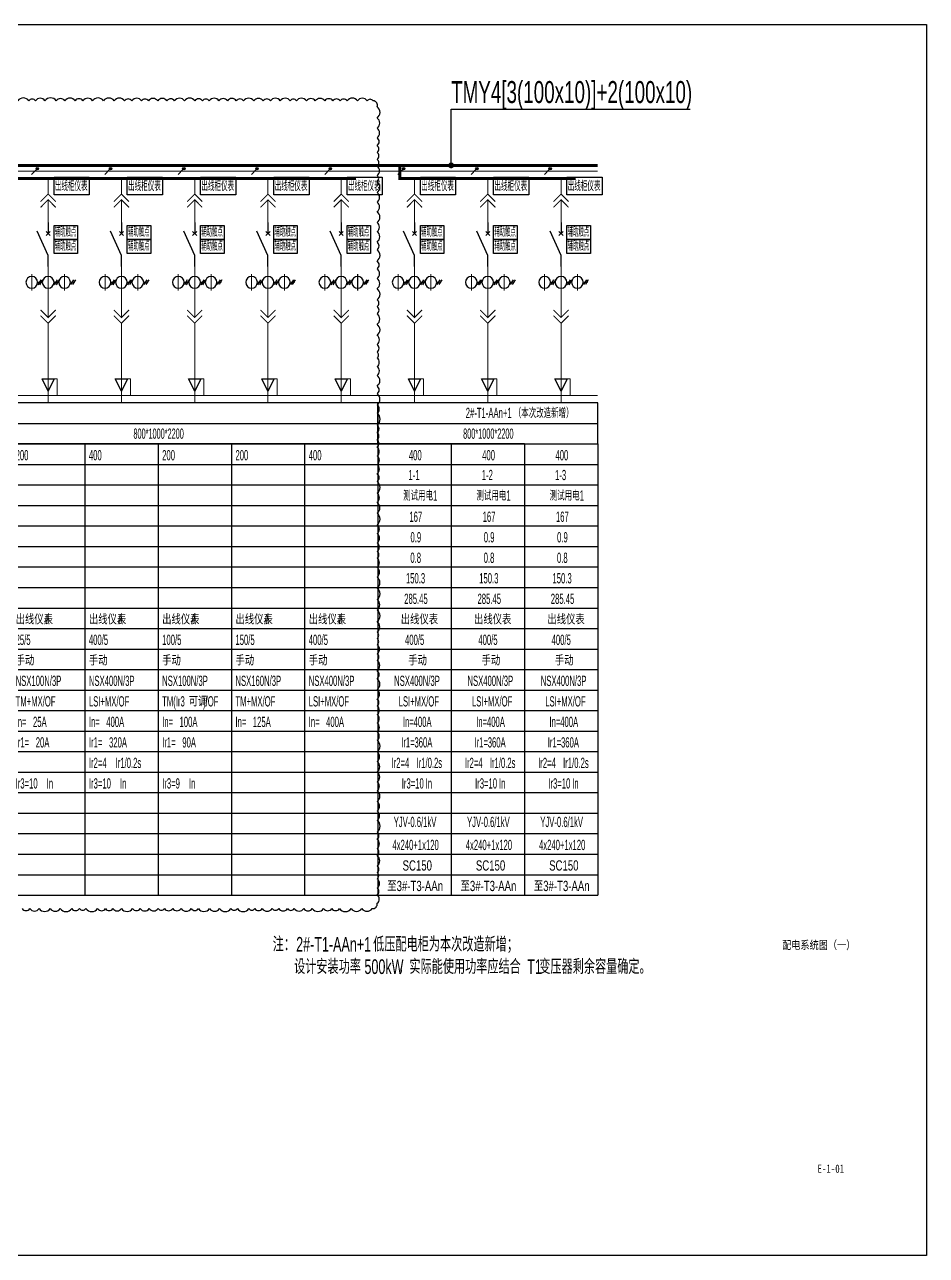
# Model space of a CAD drawing. Extents: x 280258 to 354558, y 678222 to 725463.
# Drawn here: x 323792 to 354558, y 678222 to 720222 of the extents above; entities that cross this region are included whole.
import ezdxf
from ezdxf.enums import TextEntityAlignment as Align

# ---------------------------------------------------------------- set-up
doc = ezdxf.new("R2010")
doc.units = 0
doc.header["$LTSCALE"] = 1000
doc.layers.get('0').update_dxf_attribs({"linetype": 'CONTINUOUS'})
for name, color, linetype in [('DIM-系统', 3, 'CONTINUOUS'), ('E-D-低压系统图线形', 110, 'CONTINUOUS'), ('E-D-低压表计', 7, 'CONTINUOUS'), ('E-D-配电箱系统线形', 7, 'CONTINUOUS'), ('PUB_TEXT', 7, 'CONTINUOUS'), ('TEL_TAB', 7, 'CONTINUOUS'), ('WIRE-母线', 6, 'CONTINUOUS'), ('WIRE-系统', 4, 'CONTINUOUS')]:
    doc.layers.add(name, color=color, linetype=linetype)
doc.layers.add('yichutu', color=7, linetype='CONTINUOUS', true_color=0xffffff, plot=False)
doc.styles.add('_TEL_DIM', font='bzxw.shx', dxfattribs={"width": 0.8, "height": 3.5, "bigfont": 'bzhz.shx'})
doc.styles.get("Standard").update_dxf_attribs({"font": 'GBENOR', "bigfont": 'GBCBIG'})
doc.styles.add('宋体', font='', dxfattribs={"width": 0.7})
doc.styles.get('宋体').set_extended_font_data('SimSun')
doc.linetypes.add('Ground', pattern='A,0.75,-0.125,[135,sr.shx,S=0.1,R=0,X=-0.15,Y=0],0.125,-0.125', length=1.125)

# ---------------------------------------------------------------- blocks, each defined once
blk = doc.blocks.new('BG31')
at = {"layer": 'TEL_TAB', "color": 0}
for p, q in [((15000, 0), (0, 0)), ((0, 0), (0, -15400)), ((2500, 0), (2500, -15400)), ((5000, 0), (5000, -15400)), ((7500, 0), (7500, -15400)), ((10000, 0), (10000, -15400)), ((12500, 0), (12500, -15400)), ((15000, 0), (15000, -15400)), ((0, -700), (15000, -700)), ((0, -1400), (15000, -1400)), ((0, -2100), (15000, -2100)), ((0, -2800), (15000, -2800)), ((0, -3500), (15000, -3500)), ((0, -4200), (15000, -4200)), ((0, -4900), (15000, -4900)), ((0, -5600), (15000, -5600)), ((0, -6300), (15000, -6300)), ((0, -7000), (15000, -7000)), ((0, -7700), (15000, -7700)), ((0, -8400), (15000, -8400)), ((0, -9100), (15000, -9100)), ((0, -9800), (15000, -9800)), ((0, -10500), (15000, -10500)), ((0, -11200), (15000, -11200)), ((0, -11900), (15000, -11900)), ((0, -12600), (15000, -12600)), ((0, -13300), (15000, -13300)), ((0, -14000), (15000, -14000)), ((0, -14700), (15000, -14700)), ((0, -15400), (15000, -15400))]:
    blk.add_line(p, q, dxfattribs=at)
at = {"layer": 'TEL_TAB', "color": 0, "style": '_TEL_DIM'}
for s, width, p in [('400', 0.56, (140, -560)), ('200', 0.56, (2640, -560)), ('400', 0.56, (5140, -560)), ('200', 0.56, (7640, -560)), ('200', 0.56, (10140, -560)), ('400', 0.56, (12640, -560)), ('出线仪表', 0.7, (140, -6160)), ('A', 0.56, (1120, -6160)), ('出线仪表', 0.7, (2640, -6160)), ('A', 0.56, (3620, -6160)), ('出线仪表', 0.7, (5140, -6160)), ('A', 0.56, (6120, -6160)), ('出线仪表', 0.7, (7640, -6160)), ('A', 0.56, (8620, -6160)), ('出线仪表', 0.7, (10140, -6160)), ('A', 0.56, (11120, -6160)), ('出线仪表', 0.7, (12640, -6160)), ('A', 0.56, (13620, -6160)), ('400/5', 0.56, (140, -6860)), ('25/5', 0.56, (2640, -6860)), ('400/5', 0.56, (5140, -6860)), ('100/5', 0.56, (7640, -6860)), ('150/5', 0.56, (10140, -6860)), ('400/5', 0.56, (12640, -6860)), ('手动', 0.7, (140, -7560)), ('手动', 0.7, (2640, -7560)), ('手动', 0.7, (5140, -7560)), ('手动', 0.7, (7640, -7560)), ('手动', 0.7, (10140, -7560)), ('手动', 0.7, (12640, -7560)), ('NSX400N/3P', 0.56, (140, -8260)), ('NSX100N/3P', 0.56, (2640, -8260)), ('NSX400N/3P', 0.56, (5140, -8260)), ('NSX100N/3P', 0.56, (7640, -8260)), ('NSX160N/3P', 0.56, (10140, -8260)), ('NSX400N/3P', 0.56, (12640, -8260)), ('LSI+MX/OF', 0.56, (140, -8960)), ('TM+MX/OF', 0.56, (2640, -8960)), ('LSI+MX/OF', 0.56, (5140, -8960)), ('TM(Ir3', 0.56, (7640, -8960)), ('可调', 0.7, (8545, -8960)), (')/OF', 0.56, (9035, -8960)), ('TM+MX/OF', 0.56, (10140, -8960)), ('LSI+MX/OF', 0.56, (12640, -8960)), ('In=', 0.56, (140, -9660)), ('400A', 0.56, (733, -9660)), ('In=', 0.56, (2640, -9660)), ('25A', 0.56, (3233, -9660)), ('In=', 0.56, (5140, -9660)), ('400A', 0.56, (5733, -9660)), ('In=', 0.56, (7640, -9660)), ('100A', 0.56, (8233, -9660)), ('In=', 0.56, (10140, -9660)), ('125A', 0.56, (10733, -9660)), ('In=', 0.56, (12640, -9660)), ('400A', 0.56, (13233, -9660)), ('Ir1=', 0.56, (140, -10360)), ('360A', 0.56, (827, -10360)), ('Ir1=', 0.56, (2640, -10360)), ('20A', 0.56, (3327, -10360)), ('Ir1=', 0.56, (5140, -10360)), ('320A', 0.56, (5827, -10360)), ('Ir1=', 0.56, (7640, -10360)), ('90A', 0.56, (8327, -10360)), ('Ir2=4', 0.56, (140, -11060)), ('Ir1/0.2s', 0.56, (1051, -11060)), ('Ir2=4', 0.56, (5140, -11060)), ('Ir1/0.2s', 0.56, (6051, -11060)), ('Ir3=10', 0.56, (140, -11760)), ('In', 0.56, (1200, -11760)), ('Ir3=10', 0.56, (2640, -11760)), ('In', 0.56, (3700, -11760)), ('Ir3=10', 0.56, (5140, -11760)), ('In', 0.56, (6200, -11760)), ('Ir3=9', 0.56, (7640, -11760)), ('In', 0.56, (8551, -11760))]:
    blk.add_text(s, height=350, dxfattribs=dict(at, width=width)).set_placement(p)
blk = doc.blocks.new('$element$00000360')
at = {"color": 0, "const_width": 0.0233}
for points in [[(0, 0), (0, -0.345)], [(-0.172, -0.517), (0, -0.345), (0.172, -0.517)], [(-0.172, -0.647), (0, -0.474), (0.172, -0.647)], [(0, -1), (0, -0.474)]]:
    blk.add_lwpolyline(points, dxfattribs=at)
at = {"color": 0, "flags": 9}
blk.add_attdef('S', (0, 0), '', height=0.00000667, dxfattribs=at)
blk = doc.blocks.new('$element$00000497')
at = {"color": 0}
for points in [[(0, 0), (0, -0.25)], [(0, -1), (0, -0.75), (-0.25, -0.2)], [(-0.047, -0.297), (0.047, -0.203)], [(-0.047, -0.203), (0.047, -0.297)]]:
    blk.add_lwpolyline(points, dxfattribs=at)
at = {"color": 0, "flags": 9}
blk.add_attdef('S', (0, 0), '', height=0.00000667, dxfattribs=at)
blk = doc.blocks.new('出线柜多功能')
at = {"layer": 'E-D-低压表计', "color": 0, "linetype": 'Continuous'}
blk.add_lwpolyline([(0, 600), (1200, 600), (1200, 0), (0, 0)], close=True, dxfattribs=at)
at = {"layer": 'E-D-低压表计', "color": 0, "linetype": 'Continuous', "style": '_TEL_DIM', "width": 0.669761}
blk.add_text('出线柜仪表', height=340, dxfattribs=at).set_placement((28, 125), (1145, 125), align=Align.FIT)
blk = doc.blocks.new('低压-母线出线400A及以下')
at = {"layer": 'WIRE-系统', "linetype": 'Continuous'}
h = blk.add_hatch(color=0, dxfattribs=at)
h.dxf.hatch_style = 1
h.paths.add_polyline_path([(919, 7991, 1), (836, 7991, 1)])
at = {"layer": 'E-D-低压系统图线形', "color": 0, "ltscale": 0.5}
for p, q in [((690, 4314), (690, 4314)), ((1250, 4314), (1250, 4314)), ((1810, 4314), (1810, 4314)), ((997, 4194), (897, 4034)), ((1060, 4194), (960, 4034)), ((1557, 4194), (1457, 4034)), ((1620, 4194), (1520, 4034)), ((2117, 4197), (2017, 4037)), ((2180, 4197), (2080, 4037)), ((1040, 820), (1460, 820)), ((1250, 400), (1040, 820)), ((1460, 820), (1250, 400))]:
    blk.add_line(p, q, dxfattribs=at)
at = {"layer": 'E-D-低压系统图线形', "color": 0, "const_width": 100}
for points in [[(2500, 8104), (0, 8104)], [(1750, 7654), (750, 7654)]]:
    blk.add_lwpolyline(points, dxfattribs=at)
at = {"layer": 'E-D-低压系统图线形', "color": 0, "ltscale": 0.5, "const_width": 35}
for points in [[(1250, 6562), (1250, 6158)], [(1250, 4658), (1250, 3701)], [(690, 4394), (690, 3834)], [(1810, 4394), (1810, 3834)], [(890, 4114), (1050, 4114)], [(1450, 4114), (1610, 4114)], [(2010, 4117), (2170, 4117)], [(1250, 2201), (1250, 0)]]:
    blk.add_lwpolyline(points, dxfattribs=at)
at = {"layer": 'E-D-低压系统图线形', "color": 0, "ltscale": 0.5}
for centre, start, end in [((690, 4114), 90, 270), ((690, 4114), 270, 90), ((1250, 4114), 90, 270), ((1250, 4114), 270, 90), ((1810, 4114), 90, 270), ((1810, 4114), 270, 90)]:
    blk.add_arc(centre, 200, start, end, dxfattribs=at)
at = {"layer": 'WIRE-母线', "color": 0, "linetype": 'Ground', "lineweight": 18}
for p, q in [((1460, 820), (1560, 820)), ((1560, 820), (1560, 259))]:
    blk.add_line(p, q, dxfattribs=at)
at = {"layer": 'WIRE-母线', "color": 0, "linetype": 'Ground', "lineweight": 18, "const_width": 30}
blk.add_lwpolyline([(0, 250), (2500, 250)], dxfattribs=at)
at = {"layer": 'WIRE-系统', "color": 0, "linetype": 'Continuous'}
blk.add_line((848, 7961), (686, 7799), dxfattribs=at)
at = {"layer": 'WIRE-系统', "color": 0, "linetype": 'Continuous', "const_width": 35}
blk.add_lwpolyline([(2500, 7904), (0, 7904)], dxfattribs=at)
at = {"layer": 'WIRE-系统', "color": 0, "linetype": 'Continuous'}
blk.add_circle((878, 7991), 41.5, dxfattribs=at)
at = {"layer": 'E-D-低压系统图线形', "color": 255, "ltscale": 0.5, "xscale": 1500, "yscale": 1500, "zscale": 1500}
for name, p in [('$element$00000360', (1250, 7643)), ('$element$00000497', (1250, 6158))]:
    blk.add_blockref(name, p, dxfattribs=at)
at = {"layer": 'E-D-低压系统图线形', "color": 255}
blk.add_blockref('出线柜多功能', (1450, 7104), dxfattribs=at)
at = {"layer": 'E-D-低压系统图线形', "color": 255, "ltscale": 0.5, "xscale": -1500, "yscale": 1500, "zscale": 1500, "rotation": 180}
blk.add_blockref('$element$00000360', (1250, 2201), dxfattribs=at)
at = {"layer": 'E-D-低压系统图线形', "color": 0, "flags": 9}
blk.add_attdef('S', (1250, 1497), '', height=0.01, dxfattribs=at)
blk = doc.blocks.new('D61')
at = {"layer": 'E-D-低压系统图线形', "color": 0, "const_width": 100}
blk.add_lwpolyline([(13250, 7654), (750, 7654), (750, 8116)], dxfattribs=at)
at = {"layer": 'E-D-低压表计', "color": 0, "linetype": 'Continuous'}
for points in [[(1450, 6053), (2250, 6053), (2250, 5573), (1450, 5573)], [(3950, 6053), (4750, 6053), (4750, 5573), (3950, 5573)], [(6450, 6053), (7250, 6053), (7250, 5573), (6450, 5573)], [(8950, 6053), (9750, 6053), (9750, 5573), (8950, 5573)], [(11450, 6053), (12250, 6053), (12250, 5573), (11450, 5573)], [(13950, 6053), (14750, 6053), (14750, 5573), (13950, 5573)], [(1450, 5573), (2250, 5573), (2250, 5093), (1450, 5093)], [(3950, 5573), (4750, 5573), (4750, 5093), (3950, 5093)], [(6450, 5573), (7250, 5573), (7250, 5093), (6450, 5093)], [(8950, 5573), (9750, 5573), (9750, 5093), (8950, 5093)], [(11450, 5573), (12250, 5573), (12250, 5093), (11450, 5093)], [(13950, 5573), (14750, 5573), (14750, 5093), (13950, 5093)]]:
    blk.add_lwpolyline(points, close=True, dxfattribs=at)
at = {"layer": 'TEL_TAB', "color": 0}
blk.add_lwpolyline([(0, -1400), (15000, -1400), (15000, 0), (0, 0)], close=True, dxfattribs=at)
blk.add_lwpolyline([(0, -700), (15000, -700)], dxfattribs=at)
at = {"layer": 'E-D-低压表计', "color": 255}
for p in [(0, 0), (2500, 0), (5000, 0), (7500, 0), (10000, 0), (12500, 0)]:
    blk.add_blockref('低压-母线出线400A及以下', p, dxfattribs=at)
at = {"layer": 'E-D-低压表计', "color": 0, "linetype": 'Continuous', "style": '_TEL_DIM', "width": 0.635692}
for p, p2 in [((1473, 5673), (2206, 5673)), ((3973, 5673), (4706, 5673)), ((6473, 5673), (7206, 5673)), ((8973, 5673), (9706, 5673)), ((11473, 5673), (12206, 5673)), ((13973, 5673), (14706, 5673)), ((1473, 5193), (2206, 5193)), ((3973, 5193), (4706, 5193)), ((6473, 5193), (7206, 5193)), ((8973, 5193), (9706, 5193)), ((11473, 5193), (12206, 5193)), ((13973, 5193), (14706, 5193))]:
    blk.add_text('辅助触点', height=300, dxfattribs=at).set_placement(p, p2, align=Align.FIT)
at = {"layer": 'TEL_TAB', "color": 0, "style": '_TEL_DIM', "width": 0.49}
blk.add_text('800*1000*2200', height=350, dxfattribs=at).set_placement((7519, -1225), align=Align.CENTER)
blk = doc.blocks.new('yct-743-420-74300-42000-100-2002.0')
at = {"layer": 'yichutu', "color": 7, "true_color": 0xffffff}
blk.add_lwpolyline([(0, 0), (0, 42000), (74300, 42000), (74300, 0)], close=True, dxfattribs=at)
blk = doc.blocks.new('D3')
at = {"layer": 'E-D-低压系统图线形', "color": 0, "const_width": 100}
blk.add_lwpolyline([(5750, 7654), (750, 7654), (750, 8116)], dxfattribs=at)
at = {"layer": 'E-D-低压表计', "color": 0, "linetype": 'Continuous'}
for points in [[(1450, 6053), (2250, 6053), (2250, 5573), (1450, 5573)], [(3950, 6053), (4750, 6053), (4750, 5573), (3950, 5573)], [(6450, 6053), (7250, 6053), (7250, 5573), (6450, 5573)], [(1450, 5573), (2250, 5573), (2250, 5093), (1450, 5093)], [(3950, 5573), (4750, 5573), (4750, 5093), (3950, 5093)], [(6450, 5573), (7250, 5573), (7250, 5093), (6450, 5093)]]:
    blk.add_lwpolyline(points, close=True, dxfattribs=at)
at = {"layer": 'TEL_TAB', "color": 0}
blk.add_lwpolyline([(0, -1400), (7500, -1400), (7500, 0), (0, 0)], close=True, dxfattribs=at)
blk.add_lwpolyline([(0, -700), (7500, -700)], dxfattribs=at)
at = {"layer": 'E-D-低压表计', "color": 255}
for p in [(0, 0), (2500, 0), (5000, 0)]:
    blk.add_blockref('低压-母线出线400A及以下', p, dxfattribs=at)
at = {"layer": 'E-D-低压表计', "color": 0, "linetype": 'Continuous', "style": '_TEL_DIM', "width": 0.635692}
for p, p2 in [((1473, 5673), (2206, 5673)), ((3973, 5673), (4706, 5673)), ((6473, 5673), (7206, 5673)), ((1473, 5193), (2206, 5193)), ((3973, 5193), (4706, 5193)), ((6473, 5193), (7206, 5193))]:
    blk.add_text('辅助触点', height=300, dxfattribs=at).set_placement(p, p2, align=Align.FIT)
at = {"layer": 'TEL_TAB', "color": 0, "style": '_TEL_DIM', "width": 0.49}
blk.add_text('800*1000*2200', height=350, dxfattribs=at).set_placement((3769, -1225), align=Align.CENTER)
blk = doc.blocks.new('XCT')
at = {"layer": 'TEL_TAB', "color": 0}
for p, q in [((335845, 705914), (335845, 690514)), ((335845, 705914), (338345, 705914)), ((338345, 705914), (338345, 690514)), ((335845, 705214), (338345, 705214)), ((335845, 704514), (338345, 704514)), ((335845, 703814), (338345, 703814)), ((335845, 703114), (338345, 703114)), ((335845, 702414), (338345, 702414)), ((335845, 701714), (338345, 701714)), ((335845, 701014), (338345, 701014)), ((335845, 700314), (338345, 700314)), ((335845, 699614), (338345, 699614)), ((335845, 698914), (338345, 698914)), ((335845, 698214), (338345, 698214)), ((335845, 697514), (338345, 697514)), ((335845, 696814), (338345, 696814)), ((335845, 696114), (338345, 696114)), ((335845, 695414), (338345, 695414)), ((335845, 694714), (338345, 694714)), ((335845, 694014), (338345, 694014)), ((335845, 693314), (338345, 693314)), ((335845, 692614), (338345, 692614)), ((335845, 691914), (338345, 691914)), ((335845, 691214), (338345, 691214)), ((335845, 690514), (338345, 690514))]:
    blk.add_line(p, q, dxfattribs=at)
at = {"layer": 'TEL_TAB', "color": 0, "style": '_TEL_DIM'}
for s, width, p in [('400', 0.56, (336902, 705354)), ('167', 0.56, (336918, 703254)), ('0.9', 0.56, (336957, 702554)), ('0.8', 0.56, (336953, 701854)), ('150.3', 0.56, (336801, 701154)), ('285.45', 0.56, (336743, 700454)), ('出线仪表', 0.7, (336625, 699754)), ('400/5', 0.56, (336771, 699054)), ('手动', 0.7, (336882, 698354)), ('NSX400N/3P', 0.56, (336400, 697654)), ('LSI+MX/OF', 0.56, (336553, 696954)), ('In=', 0.56, (336697, 696254)), ('400A', 0.56, (337065, 696254)), ('Ir1=', 0.56, (336640, 695554)), ('360A', 0.56, (337092, 695554)), ('Ir2=4', 0.56, (336311, 694854)), ('Ir1/0.2s', 0.56, (337163, 694854)), ('Ir3=10', 0.56, (336660, 694154)), ('In', 0.56, (337474, 694154)), ('YJV-0.6/1kV', 0.56, (336385, 692839)), ('4x240+1x120', 0.56, (336341, 692054)), ('SC150', 0.7, (336687, 691354))]:
    blk.add_text(s, height=350, dxfattribs=dict(at, width=width)).set_placement(p)

msp = doc.modelspace()

# ---------------------------------------------------------------- linework, layer by layer
at = {"color": 1}
msp.add_lwpolyline([(323705, 690056, 0.520567), (323974, 690056, 0.520567), (324287, 690056, 0.520567), (324667, 690056, 0.520567), (325008, 690056, 0.520567), (325400, 690056, 0.520567), (325661, 690056, 0.520567), (325885, 690056, 0.520567), (326283, 690056, 0.520567), (326553, 690056, 0.520567), (326803, 690056, 0.520567), (327096, 690056, 0.520567), (327478, 690056, 0.520567), (327736, 690056, 0.520567), (328045, 690056, 0.520567), (328349, 690056, 0.520567), (328564, 690056, 0.520567), (328847, 690056, 0.520567), (329132, 690056, 0.520567), (329475, 690056, 0.520567), (329721, 690056, 0.520567), (330099, 690056, 0.520567), (330446, 690056, 0.520567), (330832, 690056, 0.520567), (331051, 690056, 0.520567), (331443, 690056, 0.520567), (331646, 690056, 0.520567), (331898, 690056, 0.520567), (332236, 690056, 0.520567), (332460, 690056, 0.520567), (332765, 690056, 0.520567), (332992, 690056, 0.520567), (333315, 690056, 0.520567), (333608, 690056, 0.520567), (333990, 690056, 0.520567), (334276, 690056, 0.520567), (334535, 690056, 0.520567), (334934, 690056, 0.520567), (335295, 690056, 0.520567), (335649, 690056, 0.520567), (335818, 690240, 0.520567), (335818, 690520, 0.520567), (335818, 690758, 0.520567), (335818, 691077, 0.520567), (335818, 691287, 0.520567), (335818, 691512, 0.520567), (335818, 691863, 0.520567), (335818, 692109, 0.520567), (335818, 692420, 0.520567), (335818, 692666, 0.520567), (335818, 693066, 0.520567), (335818, 693387, 0.520567), (335818, 693712, 0.520567), (335818, 694080, 0.520567), (335818, 694381, 0.520567), (335818, 694719, 0.520567), (335818, 695073, 0.520567), (335818, 695405, 0.520567), (335818, 695799, 0.520567), (335818, 696082, 0.520567), (335818, 696391, 0.520567), (335818, 696680, 0.520567), (335818, 696967, 0.520567), (335818, 697210, 0.520567), (335818, 697530, 0.520567), (335818, 697904, 0.520567), (335818, 698178, 0.520567), (335818, 698528, 0.520567), (335818, 698749, 0.520567), (335818, 699063, 0.520567), (335818, 699273, 0.520567), (335818, 699491, 0.520567), (335818, 699849, 0.520567), (335818, 700245, 0.520567), (335818, 700603, 0.520567), (335818, 700994, 0.520567), (335818, 701372, 0.520567), (335818, 701702, 0.520567), (335818, 702013, 0.520567), (335818, 702244, 0.520567), (335818, 702534, 0.520567), (335818, 702854, 0.520567), (335818, 703155, 0.520567), (335818, 703546, 0.520567), (335818, 703921, 0.520567), (335818, 704232, 0.520567), (335818, 704627, 0.520567), (335818, 704902, 0.520567), (335818, 705209, 0.520567), (335818, 705505, 0.520567), (335818, 705796, 0.520567), (335818, 706060, 0.520567), (335818, 706295, 0.520567), (335818, 706559, 0.520567), (335818, 706958, 0.520567), (335818, 707245, 0.520567), (335818, 707620, 0.520567), (335818, 707889, 0.520567), (335818, 708252, 0.520567), (335818, 708554, 0.520567), (335818, 708844, 0.520567), (335818, 709046, 0.520567), (335818, 709307, 0.520567), (335818, 709616, 0.520567), (335818, 709996, 0.520567), (335818, 710352, 0.520567), (335818, 710604, 0.520567), (335818, 710833, 0.520567), (335818, 711213, 0.520567), (335818, 711555, 0.520567), (335818, 711890, 0.520567), (335818, 712157, 0.520567), (335818, 712539, 0.520567), (335818, 712804, 0.520567), (335818, 713158, 0.520567), (335818, 713466, 0.520567), (335818, 713840, 0.520567), (335818, 714165, 0.520567), (335818, 714489, 0.520567), (335818, 714858, 0.520567), (335818, 715071, 0.520567), (335818, 715395, 0.520567), (335818, 715621, 0.520567), (335818, 715863, 0.520567), (335818, 716091, 0.520567), (335818, 716360, 0.520567), (335818, 716691, 0.520567), (335818, 717034, 0.520567), (335818, 717416, 0.520567), (335681, 717622, 0.520567), (335477, 717622, 0.520567), (335151, 717622, 0.520567), (334793, 717622, 0.520567), (334556, 717622, 0.520567), (334309, 717622, 0.520567), (334032, 717622, 0.520567), (333709, 717622, 0.520567), (333409, 717622, 0.520567), (333063, 717622, 0.520567), (332854, 717622, 0.520567), (332515, 717622, 0.520567), (332181, 717622, 0.520567), (331927, 717622, 0.520567), (331612, 717622, 0.520567), (331264, 717622, 0.520567), (331014, 717622, 0.520567), (330711, 717622, 0.520567), (330423, 717622, 0.520567), (330093, 717622, 0.520567), (329857, 717622, 0.520567), (329598, 717622, 0.520567), (329248, 717622, 0.520567), (328908, 717622, 0.520567), (328649, 717622, 0.520567), (328332, 717622, 0.520567), (328013, 717622, 0.520567), (327783, 717622, 0.520567), (327452, 717622, 0.520567), (327200, 717622, 0.520567), (326849, 717622, 0.520567), (326482, 717622, 0.520567), (326112, 717622, 0.520567), (325781, 717622, 0.520567), (325515, 717622, 0.520567), (325165, 717622, 0.520567), (324871, 717622, 0.520567), (324487, 717622, 0.520567), (324161, 717622, 0.520567), (323938, 717622, 0.520567), (323561, 717622, 0.520567)], format="xyb", dxfattribs=at)
at = {"layer": 'DIM-系统'}
for p, q in [((338344, 715418), (338344, 717337)), ((338344, 717337), (346504, 717337))]:
    msp.add_line(p, q, dxfattribs=at)
at = {"layer": 'DIM-系统', "const_width": 100}
msp.add_lwpolyline([(338344, 715368, 1), (338344, 715468, 1)], format="xyb", close=True, dxfattribs=at)
at = {"layer": 'TEL_TAB'}
msp.add_line((340845, 705914), (335845, 705914), dxfattribs=at)

# ---------------------------------------------------------------- block references
for p in [(0, 0), (2501, 0), (5001, 0)]:
    msp.add_blockref('XCT', p)
at = {"layer": 'E-D-配电箱系统线形', "color": 252}
for name, p in [('D61', (320845, 707314)), ('BG31', (320845, 705914))]:
    msp.add_blockref(name, p, dxfattribs=at)
at = {"layer": 'E-D-配电箱系统线形', "color": 255}
msp.add_blockref('D3', (335844, 707314), dxfattribs=at)
at = {"layer": 'yichutu'}
msp.add_blockref('yct-743-420-74300-42000-100-2002.0', (280258, 678222), dxfattribs=at)

# ---------------------------------------------------------------- texts
at = {"layer": 'DIM-系统', "color": 7, "style": '_TEL_DIM', "width": 0.64}
for s, p in [('TMY', (338344, 717546)), ('4[3(100x10)]+2(100x10)', (339698, 717546))]:
    msp.add_text(s, height=750, dxfattribs=at).set_placement(p)
at = {"layer": 'DIM-系统', "color": 1, "style": '_TEL_DIM'}
for s, width, p in [('注：', 0.8, (332256, 688588)), ('2#-T1-AAn+1', 0.64, (333056, 688588)), ('低压配电柜为本次改造新增；', 0.8, (335684, 688588)), ('设计安装功率', 0.8, (332986, 687825)), ('，实际能使用功率应结合', 0.8, (336540, 687825)), ('变压器剩余容量确定。', 0.8, (341352, 687825)), ('500kW', 0.64, (335386, 687825)), ('T1', 0.64, (340940, 687825))]:
    msp.add_text(s, height=500, dxfattribs=dict(at, width=width)).set_placement(p)
at = {"layer": 'PUB_TEXT', "color": 1, "style": '宋体', "width": 0.8}
msp.add_text('配电系统图（一）', height=278.8, dxfattribs=at).set_placement((350886, 688674), align=Align.CENTER)
msp.add_text('E-1-01', height=278.8, dxfattribs=at).set_placement((350842, 681042))
at = {"layer": 'TEL_TAB', "style": '_TEL_DIM'}
for s, width, p in [('2#-T1-AAn+1 （本次改造新增）', 0.56, (338842, 706797)), ('1-1', 0.56, (336889, 704678)), ('1-2', 0.56, (339389, 704678)), ('1-3', 0.56, (341890, 704678)), ('测试用电1', 0.56, (336707, 703978)), ('测试用电1', 0.56, (339207, 703978)), ('测试用电1', 0.56, (341708, 703978)), ('至3#-T3-AAn', 0.7, (336165, 690654)), ('至3#-T3-AAn', 0.7, (338666, 690654)), ('至3#-T3-AAn', 0.7, (341166, 690654))]:
    msp.add_text(s, height=350, dxfattribs=dict(at, width=width)).set_placement(p)

doc.saveas('drawing.dxf')
